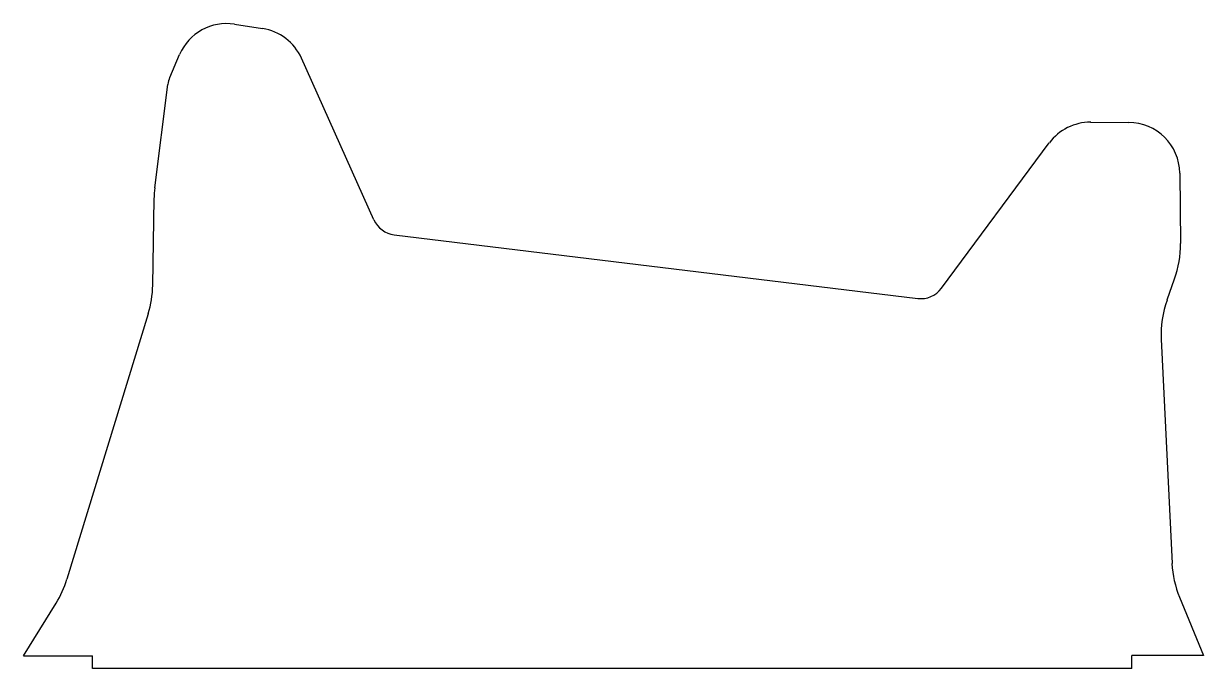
# Model space of a CAD drawing. Extents: x -7.5 to 4, y -1.6 to 4.7.
import ezdxf

# ---------------------------------------------------------------- set-up
doc = ezdxf.new("R2010")
doc.units = 0
doc.header["$MEASUREMENT"] = 0
doc.layers.add('LAYER001', color=7, linetype='CONTINUOUS')

msp = doc.modelspace()

# ---------------------------------------------------------------- linework, layer by layer
at = {"layer": 'LAYER001', "color": 1, "linetype": 'CONTINUOUS', "ltscale": 2.144561}
for p, q in [((-5.425, 4.666), (-5.15, 4.623)), ((-6.057, 4.146), (-5.96, 4.37)), ((-4.063, 2.757), (-4.77, 4.334)), ((-6.203, 3.07), (-6.076, 4.078)), ((2.936, 3.709), (3.308, 3.707)), ((1.479, 2.088), (2.532, 3.507)), ((3.806, 3.212), (3.813, 2.524)), ((-6.223, 2.117), (-6.21, 2.96)), ((-3.865, 2.611), (1.248, 1.989)), ((3.682, 1.974), (3.755, 2.179)), ((-6.266, 1.838), (-7.061, -0.752)), ((3.625, 1.59), (3.731, -0.597)), ((-7.484, -1.498), (-7.166, -0.984)), ((3.804, -0.927), (4.037, -1.497)), ((3.338, -1.622), (-6.81, -1.622))]:
    msp.add_line(p, q, dxfattribs=at)
at = {"layer": 'LAYER001', "color": 1, "linetype": 'CONTINUOUS', "ltscale": 12}
for p, q in [((4.037, -1.497), (3.338, -1.497)), ((3.338, -1.622), (3.338, -1.497)), ((-7.484, -1.498), (-6.81, -1.498)), ((-6.81, -1.622), (-6.81, -1.498))]:
    msp.add_line(p, q, dxfattribs=at)
at = {"layer": 'LAYER001', "color": 1, "linetype": 'CONTINUOUS', "ltscale": 2.144561}
for centre, radius, start, end in [((-5.501, 4.172), 0.5, 81.2358, 156.6042), ((-5.227, 4.129), 0.5, 24.1555, 81.2358), ((-5.828, 4.047), 0.25, 156.6042, 172.8147), ((2.934, 3.209), 0.5, 89.7556, 143.4113), ((3.306, 3.207), 0.5, 0.5593, 89.7556), ((-5.211, 2.945), 1, 172.8147, 179.1706), ((-3.835, 2.859), 0.25, 204.1555, 263.0614), ((2.813, 2.514), 1, 340.4144, 360.5593), ((-7.223, 2.132), 1, 342.9495, 359.1706), ((1.278, 2.237), 0.25, 263.0614, 323.4113), ((4.624, 1.638), 1, 160.4144, 182.7683), ((4.729, -0.549), 1, 182.7683, 202.2533), ((-8.017, -0.459), 1, 328.276, 342.9495)]:
    msp.add_arc(centre, radius, start, end, dxfattribs=at)

doc.saveas('drawing.dxf')
